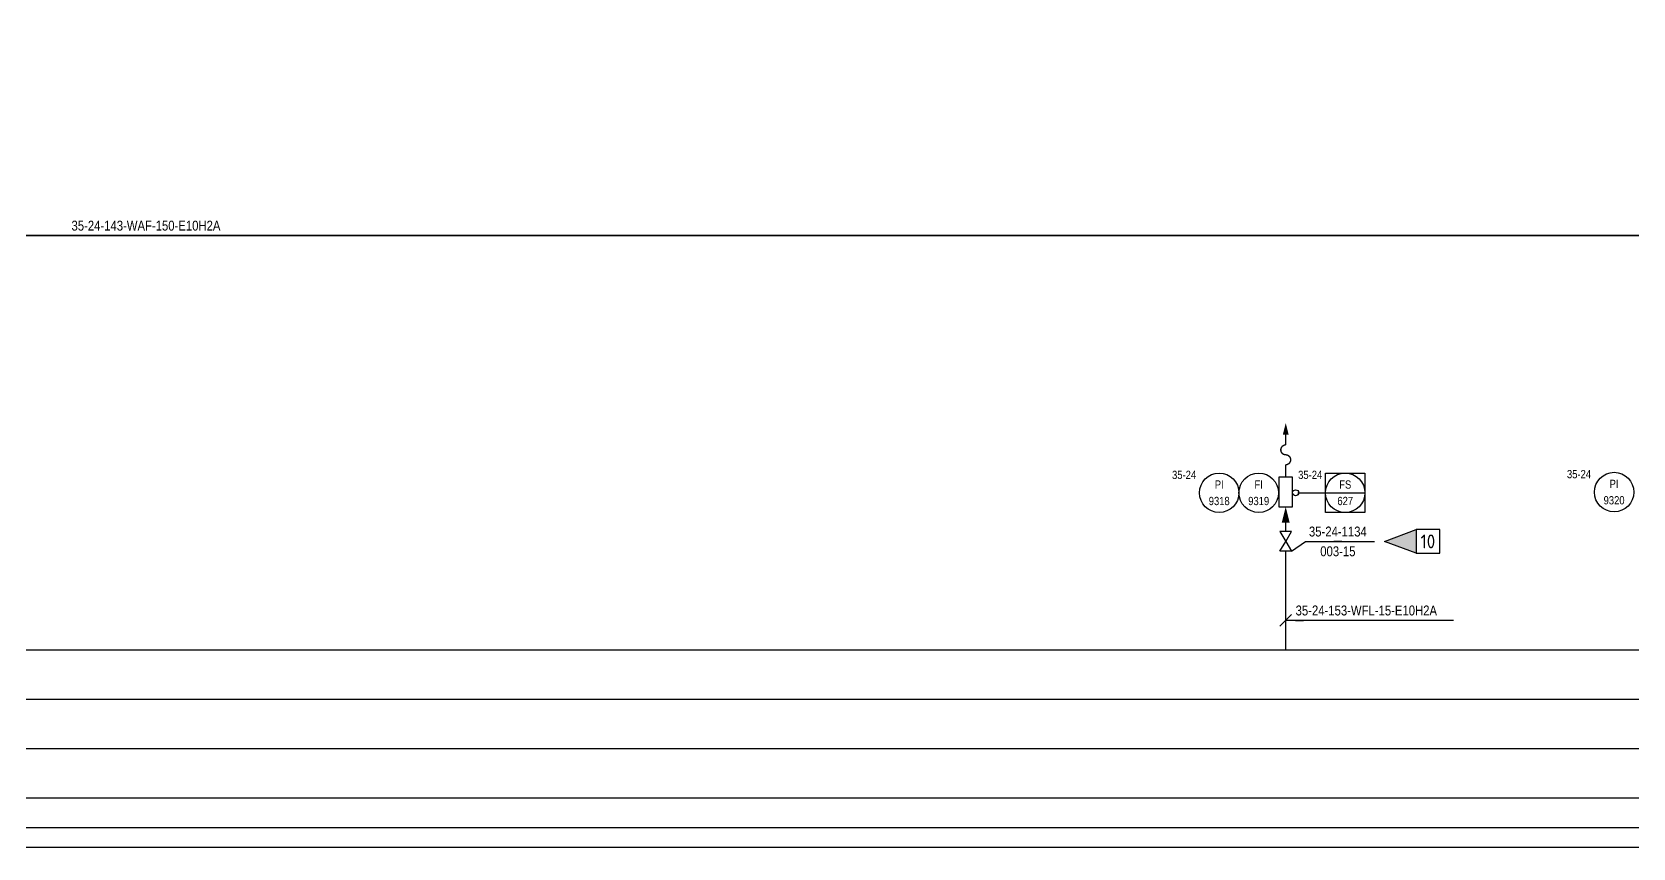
# Model space of a CAD drawing. Header units: millimetres. Extents: x -55 to 6506, y -5 to 599.
# Drawn here: x 4650 to 5055.4, y -0.2 to 206.6 of the extents above; entities that cross this region are included whole.
import ezdxf
from ezdxf.enums import TextEntityAlignment as Align

# ---------------------------------------------------------------- set-up
doc = ezdxf.new("R2010")
doc.units = ezdxf.units.MM
doc.header["$LTSCALE"] = 10
doc.header["$MEASUREMENT"] = 0
doc.layers.get('0').update_dxf_attribs({"linetype": 'CONTINUOUS'})
for name, color, linetype in [('P-A-SHEET', 3, 'CONTINUOUS'), ('P-COOLING_WATER', 3, 'CONTINUOUS'), ('P-INSTRPOS', 7, 'CONTINUOUS'), ('P-INSTRPOS_TEXTS', 7, 'CONTINUOUS'), ('P-INSTRU', 7, 'CONTINUOUS'), ('P-LINEPOS', 7, 'CONTINUOUS'), ('P-OTHER', 7, 'CONTINUOUS'), ('P-REVISIONS', 1, 'CONTINUOUS'), ('P-SEALING_WATER', 3, 'CONTINUOUS'), ('P-SYMB', 7, 'CONTINUOUS'), ('P-VALVEPOS', 7, 'CONTINUOUS'), ('P-VENTS', 7, 'CONTINUOUS'), ('P-WATER', 3, 'CONTINUOUS'), ('P-WHITE_WATER', 3, 'CONTINUOUS'), ('PI0ATT', 7, 'CONTINUOUS')]:
    doc.layers.add(name, color=color, linetype=linetype)
doc.styles.add('Arial', font='ARIALN.TTF')
doc.styles.add('CTS_REV', font='isocp.shx')
doc.styles.get("Standard").update_dxf_attribs({"font": 'ARIALN.TTF'})

# ---------------------------------------------------------------- blocks, each defined once
blk = doc.blocks.new('PPI_1200A')
at = {"color": 0, "linetype": 'ByBlock'}
blk.add_circle((0, 0), 6, dxfattribs=at)
blk = doc.blocks.new('PPI_0900A')
at = {"color": 0, "linetype": 'ByBlock'}
blk.add_line((-1, 0), (1, 0), dxfattribs=at)
blk = doc.blocks.new('PPI_1204A')
at = {"color": 0, "linetype": 'ByBlock'}
for p, q in [((-6, -6), (-6, 6)), ((-6, 6), (6, 6)), ((6, 6), (6, -6)), ((-6, 0), (6, 0)), ((6, -6), (-6, -6))]:
    blk.add_line(p, q, dxfattribs=at)
blk.add_circle((0, 0), 6, dxfattribs=at)
blk = doc.blocks.new('PPI_0100X')
at = {"color": 0}
blk.add_circle((0, 0), 0.75, dxfattribs=at)
at = {"layer": 'PI0ATT', "color": 0, "flags": 1}
for tag, p in [('ANTNIMI', (-0.88, -0.31)), ('ANTPOS', (-0.88, -0.39)), ('ANTPNIM', (-0.88, -0.48)), ('ANTDN', (-0.88, -0.56)), ('ANTPN', (-0.88, -0.64)), ('ANTMAT', (-0.88, -0.73)), ('ANTLIIT', (-0.88, -0.81)), ('ANTPITU', (-0.88, -0.89)), ('ANTERI1', (-0.88, -0.98)), ('ANTPHAV', (-0.88, -1.06)), ('ANTSIPO', (-0.88, -1.14)), ('ANTAILY', (-0.88, -1.23)), ('ANTTIH', (-0.88, -1.31)), ('ANTALUE', (-0.88, -1.39)), ('ANTKPAI', (-0.88, -1.48)), ('ANTLMP', (-0.88, -1.56)), ('ANTYLAM', (-0.88, -1.64)), ('ANTLISA', (-0.88, -1.73))]:
    blk.add_attdef(tag, p, '', height=0.05, dxfattribs=at)
blk = doc.blocks.new('P7A1100')
at = {"color": 0, "linetype": 'ByBlock'}
for points in [[(-3, -1.8), (-3, 1.8), (0, 0)], [(3, -1.8), (3, 1.8), (0, 0)]]:
    blk.add_lwpolyline(points, close=True, dxfattribs=at)
blk = doc.blocks.new('P7A1304')
at = {"color": 0, "linetype": 'ByBlock'}
blk.add_line((1.5, 1.5), (-1.5, -1.5), dxfattribs=at)
blk = doc.blocks.new('PPI_1100A')
at = {"color": 0, "linetype": 'ByBlock'}
blk.add_line((0, 0), (2, 0), dxfattribs=at)
blk = doc.blocks.new('P7A1305')
at = {"color": 0, "linetype": 'ByBlock'}
blk.add_solid([(-4, -1), (-4, 1), (0, 0)], dxfattribs=at)
blk = doc.blocks.new('P7A1369')
at = {"color": 0, "linetype": 'ByBlock'}
blk.add_lwpolyline([(8, -3), (0, 0), (8, 3)], dxfattribs=at)
blk.add_lwpolyline([(14, -3), (14, 3), (8, 3), (8, -3)], close=True, dxfattribs=at)
blk.add_solid([(8, 3), (8, -3), (0, 0)], dxfattribs=at)
at = {"color": 7, "linetype": 'Continuous', "style": 'CTS_REV'}
blk.add_attdef('A', text='', height=3.5, dxfattribs=at).set_placement((11, 0), align=Align.MIDDLE)

msp = doc.modelspace()

# ---------------------------------------------------------------- linework, layer by layer
at = {"layer": 'P-A-SHEET', "color": 7, "const_width": 0.35}
for points in [[(-50, 0), (6501, 0), (6501, 594), (-50, 594)], [(-45, 5), (6496, 5), (6496, 589), (-45, 589)]]:
    msp.add_lwpolyline(points, close=True, dxfattribs=at)
at = {"layer": 'P-COOLING_WATER', "const_width": 0.35}
for points in [[(5972.5, 37.5), (15, 37.5)], [(15, 25), (5972.5, 25)]]:
    msp.add_lwpolyline(points, dxfattribs=at)
at = {"layer": 'P-INSTRU'}
msp.add_lwpolyline([(4970.57, 89.83), (4977.57, 89.83)], dxfattribs=at)
at = {"layer": 'P-LINEPOS'}
msp.add_lwpolyline([(5010, 57.5), (4967.5, 57.5)], dxfattribs=at)
at = {"layer": 'P-OTHER'}
msp.add_lwpolyline([(4965.75, 86.25), (4969.25, 86.25), (4969.25, 93.75), (4965.75, 93.75), (4965.75, 86.25)], close=True, dxfattribs=at)
at = {"layer": 'P-SEALING_WATER', "const_width": 0.35}
msp.add_lwpolyline([(4967.5, 93.75), (4967.5, 96.94), (4967.5, 96.94, 1), (4967.5, 99.44, -1), (4967.5, 101.94), (4967.5, 105.59)], format="xyb", dxfattribs=at)
msp.add_lwpolyline([(15, 50), (5972.5, 50)], dxfattribs=at)
at = {"layer": 'P-VALVEPOS'}
msp.add_lwpolyline([(4969, 75), (4972.5, 77.5), (4990, 77.5)], dxfattribs=at)
at = {"layer": 'P-WATER', "const_width": 0.35}
for points in [[(4967.5, 80), (4967.5, 82.25)], [(4967.5, 50), (4967.5, 75)], [(15, 12.5), (5272.5, 12.5)]]:
    msp.add_lwpolyline(points, dxfattribs=at)
at = {"layer": 'P-WHITE_WATER', "const_width": 0.35}
msp.add_lwpolyline([(4522.5, 155), (4625, 155), (5925, 155)], dxfattribs=at)

# ---------------------------------------------------------------- block references
at = {"layer": 'P-INSTRPOS', "color": 140, "xscale": 0.833299999999781, "yscale": 0.833299999999781, "zscale": 0.833299999999781}
for name, p in [('PPI_1200A', (4950.65, 89.83)), ('PPI_1200A', (4960.65, 89.83)), ('PPI_1204A', (4982.57, 89.83)), ('PPI_1200A', (5050.65, 90))]:
    msp.add_blockref(name, p, dxfattribs=at)
at = {"layer": 'P-INSTRU', "color": 140}
msp.add_blockref('PPI_0100X', (4970, 89.83), dxfattribs=at)
at = {"layer": 'P-LINEPOS', "color": 140}
for p in [(4660, 155), (4970, 57.5)]:
    msp.add_blockref('PPI_1100A', p, dxfattribs=at)
at = {"layer": 'P-LINEPOS'}
msp.add_blockref('P7A1304', (4967.5, 57.5), dxfattribs=at)
at = {"layer": 'P-REVISIONS'}
msp.add_blockref('P7A1369', (4992.5, 77.5), dxfattribs=at).add_auto_attribs({'A': '10'})
at = {"layer": 'P-SYMB', "xscale": 0.75, "yscale": 0.75, "zscale": 0.75, "rotation": 90.00000000000001}
msp.add_blockref('P7A1305', (4967.5, 107.5), dxfattribs=at)
at = {"layer": 'P-SYMB', "rotation": 90}
msp.add_blockref('P7A1305', (4967.5, 86.25), dxfattribs=at)
at = {"layer": 'P-VALVEPOS', "color": 140, "rotation": 180}
msp.add_blockref('PPI_0900A', (4980.7, 77.5), dxfattribs=at)
at = {"layer": 'P-VENTS', "xscale": 0.833, "yscale": 0.833, "zscale": 0.833, "rotation": 90.00000000000001}
msp.add_blockref('P7A1100', (4967.5, 77.5), dxfattribs=at)

# ---------------------------------------------------------------- texts
at = {"layer": 'P-INSTRPOS_TEXTS', "style": 'Arial'}
for p in [(4944.81, 93.32), (4976.74, 93.32), (5044.82, 93.5)]:
    msp.add_text('35-24', height=2.083, dxfattribs=at).set_placement(p, align=Align.RIGHT)
for s, p in [('PI', (4950.65, 91.91)), ('FI', (4960.65, 91.91)), ('FS', (4982.57, 91.91)), ('PI', (5050.65, 92.08)), ('9318', (4950.65, 87.74)), ('9319', (4960.65, 87.74)), ('627', (4982.57, 87.74)), ('9320', (5050.65, 87.92))]:
    msp.add_text(s, height=2.083, dxfattribs=at).set_placement(p, align=Align.MIDDLE)
at = {"layer": 'P-LINEPOS', "color": 140, "style": 'Arial'}
for s, p in [('35-24-143-WAF-150-E10H2A', (4660, 157.5)), ('35-24-153-WFL-15-E10H2A', (4970, 60))]:
    msp.add_text(s, height=2.5, dxfattribs=at).set_placement(p, align=Align.MIDDLE_LEFT)
at = {"layer": 'P-VALVEPOS', "color": 140, "style": 'Arial'}
for s, p in [('35-24-1134', (4980.7, 80)), ('003-15', (4980.7, 75))]:
    msp.add_text(s, height=2.5, dxfattribs=at).set_placement(p, align=Align.MIDDLE)

doc.saveas('drawing.dxf')
